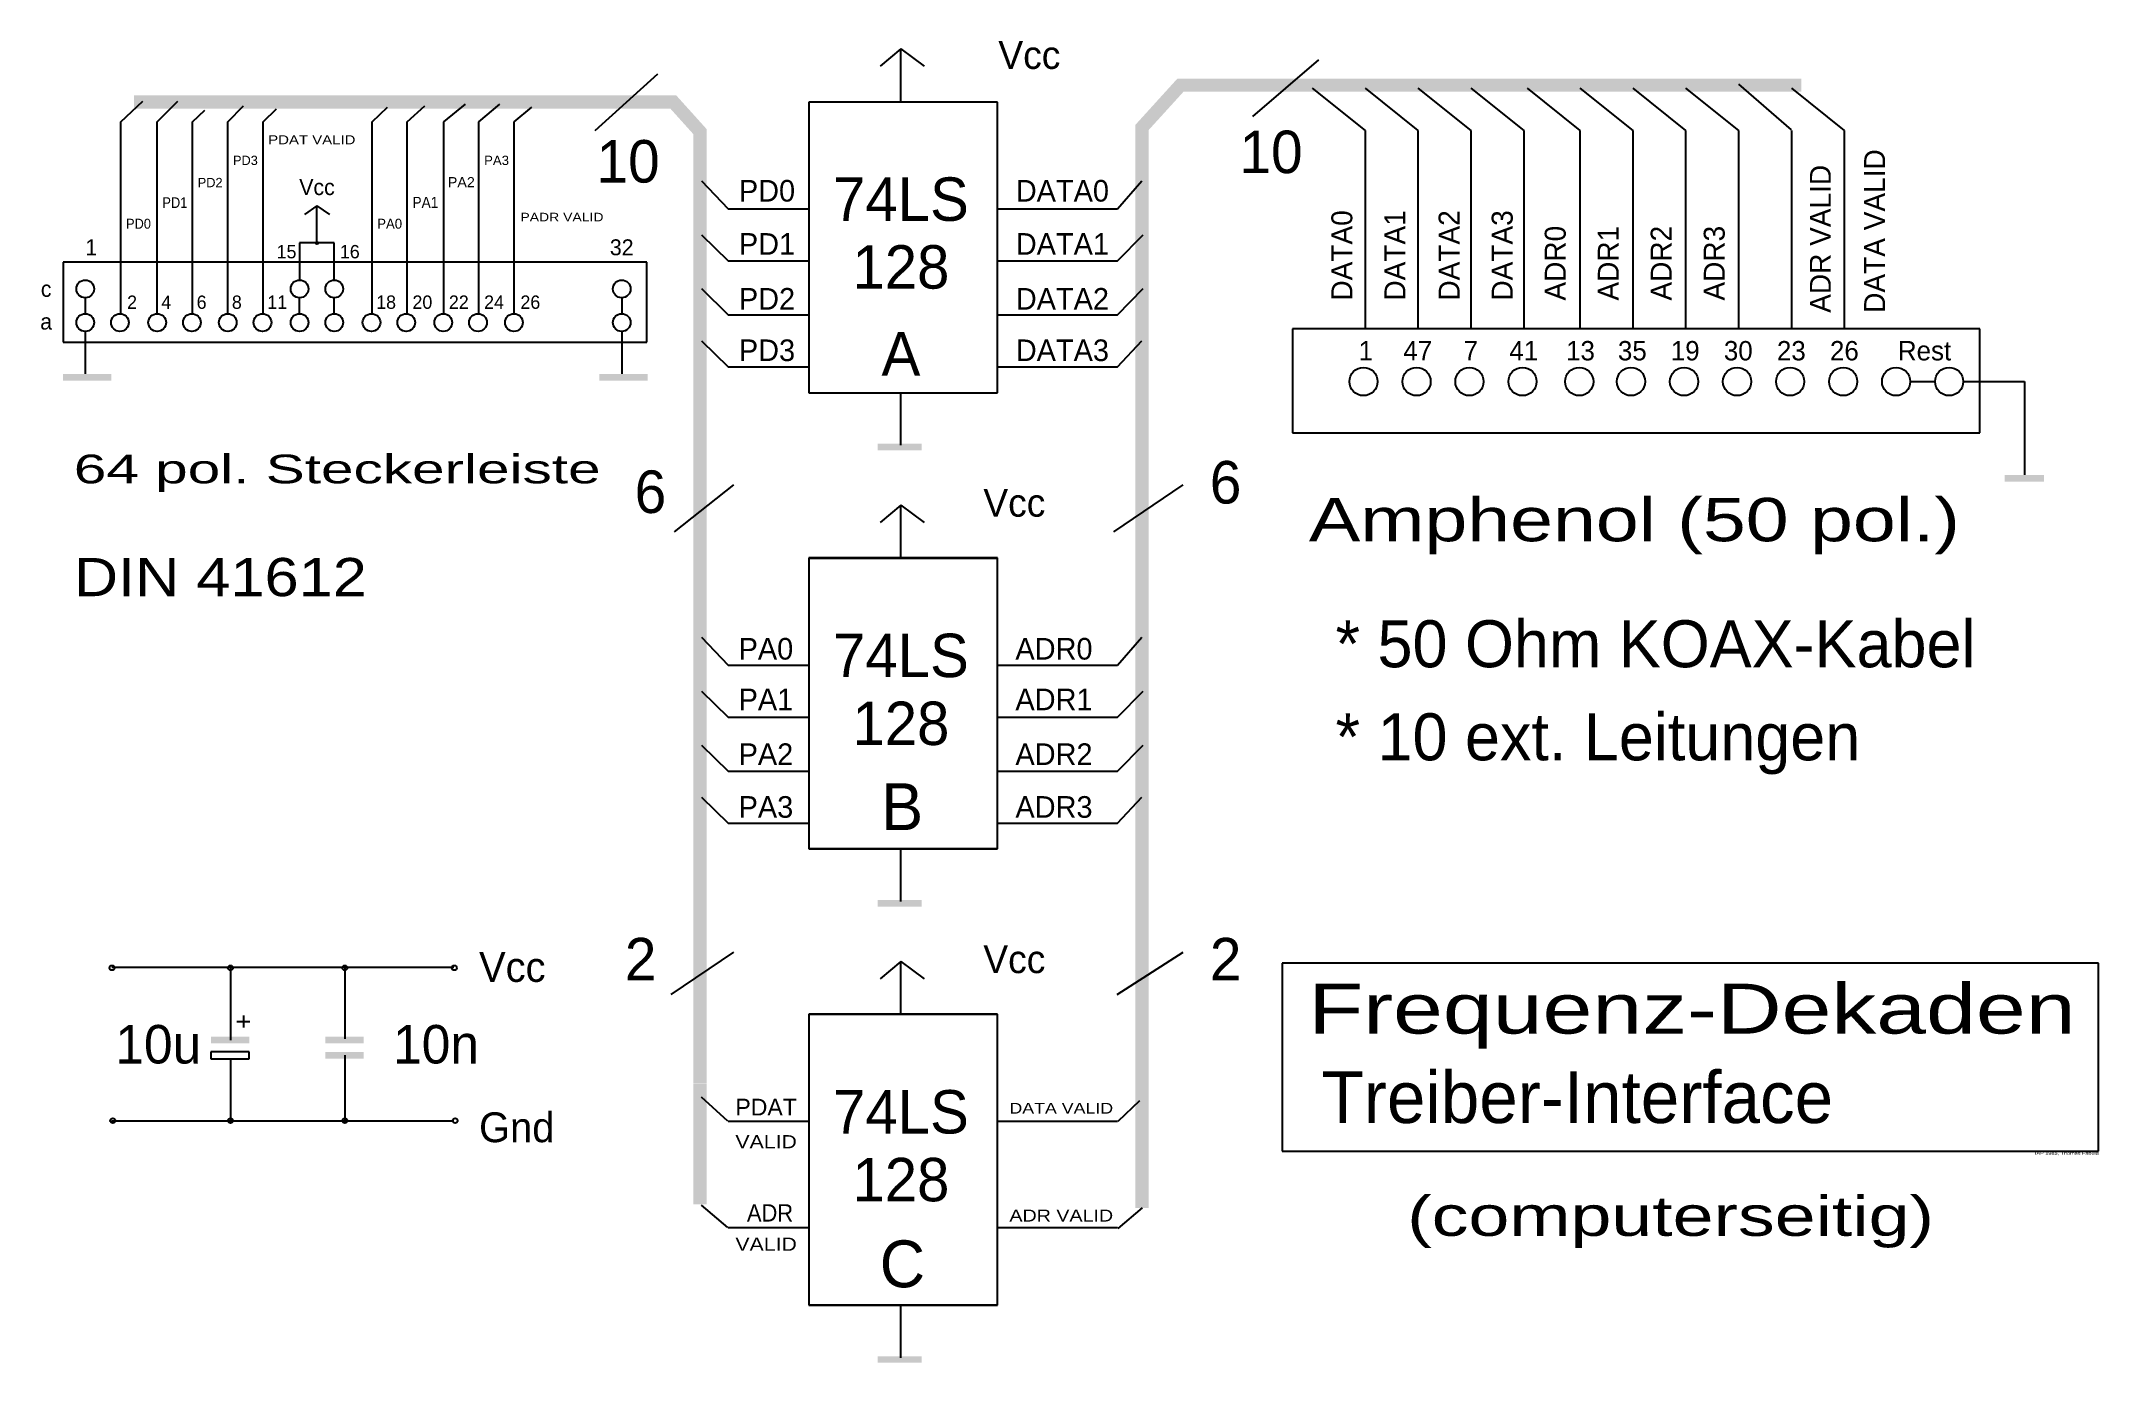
# Model space of a CAD drawing. Extents: x 0 to 15.5, y -1.1 to 8.9.
import ezdxf
from ezdxf.enums import TextEntityAlignment as Align

# ---------------------------------------------------------------- set-up
doc = ezdxf.new("R2010")
doc.units = 0
doc.layers.get('0').update_dxf_attribs({"linetype": 'CONTINUOUS'})

# ---------------------------------------------------------------- blocks, each defined once
blk = doc.blocks.new('RECTANG')
at = {"color": 0}
for p, q in [((1, 1), (0, 1)), ((0, 1), (0, 0)), ((1, 0), (1, 1)), ((0, 0), (1, 0))]:
    blk.add_line(p, q, dxfattribs=at)

msp = doc.modelspace()

# ---------------------------------------------------------------- linework, layer by layer
at = {"color": 0}
for p, q in [((6.502, 8.799), (6.346, 8.668)), ((6.502, 8.393), (6.502, 8.799)), ((6.502, 8.799), (6.676, 8.668)), ((9.148, 8.29), (9.645, 8.716)), ((4.201, 8.183), (4.673, 8.609)), ((13.2, 8.19), (12.804, 8.532)), ((0.635, 8.248), (0.799, 8.404)), ((0.908, 8.248), (1.064, 8.404)), ((1.439, 8.248), (1.556, 8.37)), ((2.524, 8.248), (2.641, 8.359)), ((2.789, 8.248), (2.922, 8.37)), ((3.063, 8.248), (3.226, 8.382)), ((3.328, 8.248), (3.484, 8.382)), ((3.593, 8.248), (3.726, 8.359)), ((9.595, 8.503), (9.993, 8.183)), ((9.993, 8.503), (10.391, 8.183)), ((10.391, 8.503), (10.788, 8.183)), ((10.788, 8.503), (11.186, 8.183)), ((11.211, 8.503), (11.609, 8.183)), ((11.609, 8.503), (12.007, 8.183)), ((12.007, 8.503), (12.404, 8.183)), ((12.404, 8.503), (12.802, 8.183)), ((13.2, 8.503), (13.597, 8.183)), ((0.635, 6.809), (0.635, 8.248)), ((0.908, 6.809), (0.908, 8.248)), ((1.174, 8.248), (1.267, 8.337)), ((1.174, 6.809), (1.174, 8.248)), ((1.439, 6.809), (1.439, 8.248)), ((1.704, 8.248), (1.806, 8.348)), ((1.704, 6.809), (1.704, 8.248)), ((2.524, 6.809), (2.524, 8.248)), ((2.789, 6.809), (2.789, 8.248)), ((3.063, 6.809), (3.063, 8.248)), ((3.328, 6.809), (3.328, 8.248)), ((3.593, 6.809), (3.593, 8.248)), ((9.993, 8.183), (9.993, 6.691)), ((10.391, 8.183), (10.391, 6.691)), ((10.788, 8.183), (10.788, 6.691)), ((11.186, 8.183), (11.186, 6.691)), ((11.609, 8.183), (11.609, 6.691)), ((12.007, 8.183), (12.007, 6.691)), ((12.404, 8.183), (12.404, 6.691)), ((12.802, 8.183), (12.802, 6.691)), ((13.2, 8.183), (13.2, 6.691)), ((13.597, 8.183), (13.597, 6.691)), ((5.001, 7.805), (5.202, 7.595)), ((8.131, 7.595), (8.314, 7.805)), ((2.11, 7.618), (2.017, 7.551)), ((2.11, 7.338), (2.11, 7.618)), ((2.11, 7.618), (2.203, 7.551)), ((5.202, 7.595), (5.806, 7.595)), ((7.225, 7.595), (8.131, 7.595)), ((2.24, 7.338), (1.979, 7.338)), ((1.979, 7.338), (1.979, 7.058)), ((2.24, 7.058), (2.24, 7.338)), ((5.001, 7.399), (5.202, 7.203)), ((8.131, 7.203), (8.324, 7.399)), ((5.202, 7.203), (5.806, 7.203)), ((7.225, 7.203), (8.131, 7.203)), ((5.001, 6.994), (5.202, 6.797)), ((8.131, 6.797), (8.324, 6.994)), ((0.367, 6.925), (0.367, 6.805)), ((1.979, 6.805), (1.979, 6.925)), ((2.24, 6.805), (2.24, 6.925)), ((4.402, 6.925), (4.402, 6.805)), ((0.367, 6.672), (0.367, 6.353)), ((4.402, 6.672), (4.402, 6.353)), ((5.202, 6.797), (5.806, 6.797)), ((7.225, 6.797), (8.131, 6.797)), ((5.001, 6.601), (5.202, 6.405)), ((8.131, 6.405), (8.314, 6.601)), ((5.202, 6.405), (5.806, 6.405)), ((7.225, 6.405), (8.131, 6.405)), ((6.502, 5.816), (6.502, 6.209)), ((14.089, 6.295), (14.284, 6.295)), ((14.488, 6.295), (14.952, 6.295)), ((14.952, 6.295), (14.952, 5.592)), ((4.798, 5.164), (5.245, 5.519)), ((8.104, 5.164), (8.626, 5.519)), ((6.502, 5.366), (6.346, 5.235)), ((6.502, 5.366), (6.676, 5.235)), ((6.502, 4.96), (6.502, 5.366)), ((5.001, 4.371), (5.202, 4.162)), ((8.131, 4.162), (8.314, 4.371)), ((5.202, 4.162), (5.806, 4.162)), ((7.225, 4.162), (8.131, 4.162)), ((5.001, 3.966), (5.202, 3.77)), ((8.131, 3.77), (8.324, 3.966)), ((5.202, 3.77), (5.806, 3.77)), ((7.225, 3.77), (8.131, 3.77)), ((5.001, 3.56), (5.202, 3.364)), ((8.131, 3.364), (8.324, 3.56)), ((5.202, 3.364), (5.806, 3.364)), ((7.225, 3.364), (8.131, 3.364)), ((5.001, 3.168), (5.202, 2.972)), ((8.131, 2.972), (8.314, 3.168)), ((5.202, 2.972), (5.806, 2.972)), ((7.225, 2.972), (8.131, 2.972)), ((6.502, 2.383), (6.502, 2.776)), ((0.567, 1.888), (3.14, 1.888)), ((1.459, 1.884), (1.459, 1.34)), ((2.319, 1.884), (2.319, 1.349)), ((4.773, 1.682), (5.245, 2.002)), ((6.502, 1.932), (6.346, 1.801)), ((6.502, 1.932), (6.676, 1.801)), ((6.502, 1.527), (6.502, 1.932)), ((8.129, 1.682), (8.626, 2.002)), ((1.508, 1.48), (1.606, 1.48)), ((1.557, 1.524), (1.557, 1.436)), ((1.459, 1.199), (1.459, 0.734)), ((2.319, 1.226), (2.319, 0.734)), ((5.199, 0.729), (5.003, 0.911)), ((8.136, 0.73), (8.298, 0.885)), ((0.567, 0.732), (3.14, 0.732)), ((5.202, 0.729), (5.806, 0.729)), ((7.225, 0.729), (8.131, 0.729)), ((5.199, -0.07), (5.003, 0.098)), ((8.136, -0.077), (8.32, 0.078)), ((5.202, -0.069), (5.806, -0.069)), ((7.225, -0.069), (8.131, -0.069)), ((6.502, -1.05), (6.502, -0.658))]:
    msp.add_line(p, q, dxfattribs=at)
for centre, radius in [((2.11, 7.338), 0.00871), ((0.367, 6.992), 0.0666), ((1.979, 6.992), 0.0666), ((2.24, 6.992), 0.0666), ((4.402, 6.992), 0.0666), ((0.367, 6.739), 0.0666), ((0.628, 6.739), 0.0666), ((0.908, 6.739), 0.0666), ((1.169, 6.739), 0.0666), ((1.439, 6.739), 0.0666), ((1.7, 6.739), 0.0666), ((1.979, 6.739), 0.0666), ((2.24, 6.739), 0.0666), ((2.52, 6.739), 0.0666), ((2.781, 6.739), 0.0666), ((3.06, 6.739), 0.0666), ((3.321, 6.739), 0.0666), ((3.591, 6.739), 0.0666), ((4.402, 6.739), 0.0666), ((9.981, 6.295), 0.106), ((10.38, 6.295), 0.106), ((10.778, 6.295), 0.106), ((11.177, 6.295), 0.106), ((11.604, 6.295), 0.106), ((11.993, 6.295), 0.106), ((12.392, 6.295), 0.106), ((12.791, 6.295), 0.106), ((13.19, 6.295), 0.106), ((13.589, 6.295), 0.106), ((13.987, 6.295), 0.106), ((14.386, 6.295), 0.106), ((0.568, 1.884), 0.0184), ((1.459, 1.884), 0.0184), ((2.319, 1.884), 0.0184), ((3.143, 1.884), 0.0184), ((0.574, 0.734), 0.0184), ((1.459, 0.734), 0.0184), ((2.319, 0.734), 0.0184), ((3.149, 0.734), 0.0184)]:
    msp.add_circle(centre, radius, dxfattribs=at)
for points in [[(8.266, 8.227), (8.366, 8.188), (8.582, 8.575), (8.627, 8.475)], [(8.582, 8.575), (8.627, 8.475), (13.273, 8.575), (13.273, 8.475)], [(4.768, 8.348), (4.812, 8.448), (0.733, 8.348), (0.733, 8.448)], [(4.94, 8.157), (5.04, 8.195), (4.768, 8.348), (4.812, 8.448)], [(8.266, 1.014), (8.366, 1.014), (8.266, 8.227), (8.366, 8.188)], [(4.94, 1.014), (5.04, 1.014), (4.94, 8.157), (5.04, 8.195)], [(0.2, 6.351), (0.2, 6.301), (0.563, 6.351), (0.563, 6.301)], [(4.234, 6.351), (4.234, 6.301), (4.598, 6.351), (4.598, 6.301)], [(6.328, 5.828), (6.328, 5.778), (6.658, 5.828), (6.658, 5.778)], [(14.804, 5.591), (14.804, 5.541), (15.1, 5.591), (15.1, 5.541)], [(6.328, 2.395), (6.328, 2.345), (6.658, 2.395), (6.658, 2.345)], [(1.312, 1.365), (1.312, 1.315), (1.6, 1.365), (1.6, 1.315)], [(2.172, 1.365), (2.172, 1.315), (2.461, 1.365), (2.461, 1.315)], [(2.172, 1.251), (2.172, 1.201), (2.461, 1.251), (2.461, 1.201)], [(5.04, 1.013), (4.94, 1.013), (5.04, 0.104), (4.94, 0.104)], [(8.366, 1.014), (8.266, 1.014), (8.366, 0.078), (8.266, 0.078)], [(6.328, -1.038), (6.328, -1.088), (6.658, -1.038), (6.658, -1.088)]]:
    msp.add_trace(points, dxfattribs=at)

# ---------------------------------------------------------------- block references
for p, xscale, yscale, zscale in [((5.81, 6.211), 1.419295186977218, 2.186619718309859, 1.419295186977218), ((0.2, 6.592), 4.390944484710768, 0.602112676056338, 4.390944484710768), ((9.446, 5.91), 5.17050753723997, 0.7814909170692124, 5.17050753723997), ((5.81, 2.781), 1.419295186977218, 2.186619718309859, 1.419295186977218), ((5.81, 2.778), 1.419295186977218, 2.186619718309859, 1.419295186977218), ((9.369, 0.504), 6.141195990304828, 1.415443966568416, 6.141195990304828), ((5.81, -0.652), 1.419295186977218, 2.186619718309859, 1.419295186977218), ((5.81, -0.655), 1.419295186977218, 2.186619718309859, 1.419295186977218), ((1.312, 1.199), 0.2888144083551012, 0.05268702314329965, 0.2888144083551012)]:
    msp.add_blockref('RECTANG', p, dxfattribs=dict(at, xscale=xscale, yscale=yscale, zscale=zscale))

# ---------------------------------------------------------------- texts
for s, height, p in [('Vcc', 0.2093, (7.468, 8.647)), ('10', 0.3197, (4.45, 7.792)), ('Vcc', 0.1198, (2.11, 7.698)), ('74LS', 0.327, (6.502, 7.504)), ('32', 0.1198, (4.402, 7.245)), ('128', 0.327, (6.502, 6.994)), ('c', 0.12, (0.073, 6.932)), ('a', 0.12, (0.073, 6.686)), ('A', 0.327, (6.502, 6.34)), ('1', 0.146, (9.999, 6.454)), ('47', 0.1458, (10.389, 6.454)), ('7', 0.146, (10.788, 6.454)), ('41', 0.1458, (11.186, 6.454)), ('13', 0.1458, (11.613, 6.454)), ('35', 0.1458, (12.003, 6.454)), ('19', 0.1458, (12.401, 6.454)), ('30', 0.1458, (12.8, 6.454)), ('23', 0.1458, (13.199, 6.454)), ('26', 0.1458, (13.598, 6.454)), ('Rest', 0.1458, (14.201, 6.454)), ('Vcc', 0.2093, (7.355, 5.278)), ('74LS', 0.327, (6.502, 4.071)), ('128', 0.327, (6.502, 3.56)), ('B', 0.353, (6.512, 2.92)), ('Vcc', 0.2093, (7.355, 1.844)), ('74LS', 0.327, (6.502, 0.637)), ('128', 0.327, (6.502, 0.127)), ('C', 0.353, (6.513, -0.52))]:
    msp.add_text(s, height=height, dxfattribs=at).set_placement(p, align=Align.CENTER)
for s, height, p, p2 in [('PDAT VALID', 0.0678, (1.743, 8.08), (2.399, 8.08)), ('PD3', 0.0702, (1.478, 7.924), (1.665, 7.924)), ('PA3', 0.0702, (3.367, 7.924), (3.554, 7.924)), ('PD2', 0.0702, (1.213, 7.757), (1.4, 7.757)), ('PA2', 0.0761, (3.094, 7.757), (3.297, 7.757)), ('PD1', 0.0803, (0.947, 7.601), (1.135, 7.601)), ('PA1', 0.0836, (2.828, 7.601), (3.023, 7.601)), ('PD0', 0.0749, (0.674, 7.445), (0.861, 7.445)), ('PA0', 0.0749, (2.563, 7.445), (2.75, 7.445)), ('PADR VALID', 0.0646, (3.64, 7.5), (4.265, 7.5)), ('64 pol. Steckerleiste', 0.21611, (0.281, 5.529), (4.243, 5.529)), ('Amphenol (50 pol.)', 0.32647, (9.57, 5.093), (14.467, 5.093)), ('DIN 41612', 0.2875, (0.281, 4.68), (2.485, 4.68)), ('Frequenz-Dekaden', 0.37512, (9.567, 1.389), (15.337, 1.389)), ('PDAT', 0.126, (5.257, 0.773), (5.719, 0.773)), ('DATA VALID', 0.0807, (7.318, 0.787), (8.098, 0.787)), ('VALID', 0.099, (5.257, 0.526), (5.719, 0.526)), ('IAP 1985, Thomas Fabula', 0.02456, (15.031, 0.477), (15.512, 0.477)), ('(computerseitig)', 0.29929, (10.31, -0.133), (14.272, -0.133)), ('ADR', 0.13, (5.344, -0.025), (5.691, -0.025)), ('ADR VALID', 0.09, (7.318, -0.025), (8.098, -0.025)), ('VALID', 0.099, (5.257, -0.245), (5.719, -0.245))]:
    msp.add_text(s, height=height, dxfattribs=at).set_placement(p, p2, align=Align.ALIGNED)
for s, height, p in [('10', 0.3197, (9.048, 7.863)), ('PD0', 0.1626, (5.283, 7.649)), ('DATA0', 0.1626, (7.366, 7.649)), ('1', 0.12, (0.367, 7.245)), ('15', 0.1004, (1.806, 7.222)), ('16', 0.1004, (2.282, 7.222)), ('PD1', 0.1626, (5.283, 7.249)), ('DATA1', 0.1626, (7.366, 7.249)), ('PD2', 0.1626, (5.283, 6.836)), ('DATA2', 0.1626, (7.366, 6.836)), ('2', 0.1, (0.682, 6.842)), ('4', 0.1, (0.939, 6.842)), ('6', 0.1, (1.205, 6.842)), ('8', 0.1, (1.47, 6.842)), ('11', 0.1004, (1.736, 6.842)), ('18', 0.1004, (2.555, 6.842)), ('20', 0.1004, (2.828, 6.842)), ('22', 0.1004, (3.102, 6.842)), ('24', 0.1004, (3.367, 6.842)), ('26', 0.1004, (3.64, 6.842)), ('PD3', 0.1626, (5.283, 6.449)), ('DATA3', 0.1626, (7.366, 6.449)), ('6', 0.32, (4.499, 5.306)), ('6', 0.32, (8.825, 5.377)), ('* 50 Ohm KOAX-Kabel', 0.35386, (9.771, 4.145)), ('PA0', 0.1626, (5.281, 4.203)), ('ADR0', 0.1626, (7.363, 4.203)), ('PA1', 0.1626, (5.281, 3.822)), ('ADR1', 0.1626, (7.363, 3.822)), ('* 10 ext. Leitungen', 0.35386, (9.771, 3.445)), ('PA2', 0.1626, (5.281, 3.41)), ('ADR2', 0.1626, (7.363, 3.41)), ('PA3', 0.1626, (5.281, 3.013)), ('ADR3', 0.1626, (7.363, 3.013)), ('2', 0.32, (4.425, 1.789)), ('2', 0.32, (8.825, 1.789)), ('Vcc', 0.2243, (3.329, 1.778)), ('10u', 0.2898, (0.593, 1.164)), ('10n', 0.2898, (2.682, 1.164)), ('Treiber-Interface', 0.38925, (9.666, 0.716)), ('Gnd', 0.2243, (3.329, 0.572))]:
    msp.add_text(s, height=height, dxfattribs=at).set_placement(p)
for s, p in [('ADR VALID', (13.496, 6.812)), ('DATA VALID', (13.904, 6.812)), ('DATA0', (9.897, 6.904)), ('DATA1', (10.296, 6.904)), ('DATA2', (10.704, 6.904)), ('DATA3', (11.103, 6.904)), ('ADR0', (11.502, 6.904)), ('ADR1', (11.901, 6.904)), ('ADR2', (12.299, 6.904)), ('ADR3', (12.698, 6.904))]:
    msp.add_text(s, height=0.1577, rotation=90, dxfattribs=at).set_placement(p)

doc.saveas('drawing.dxf')
